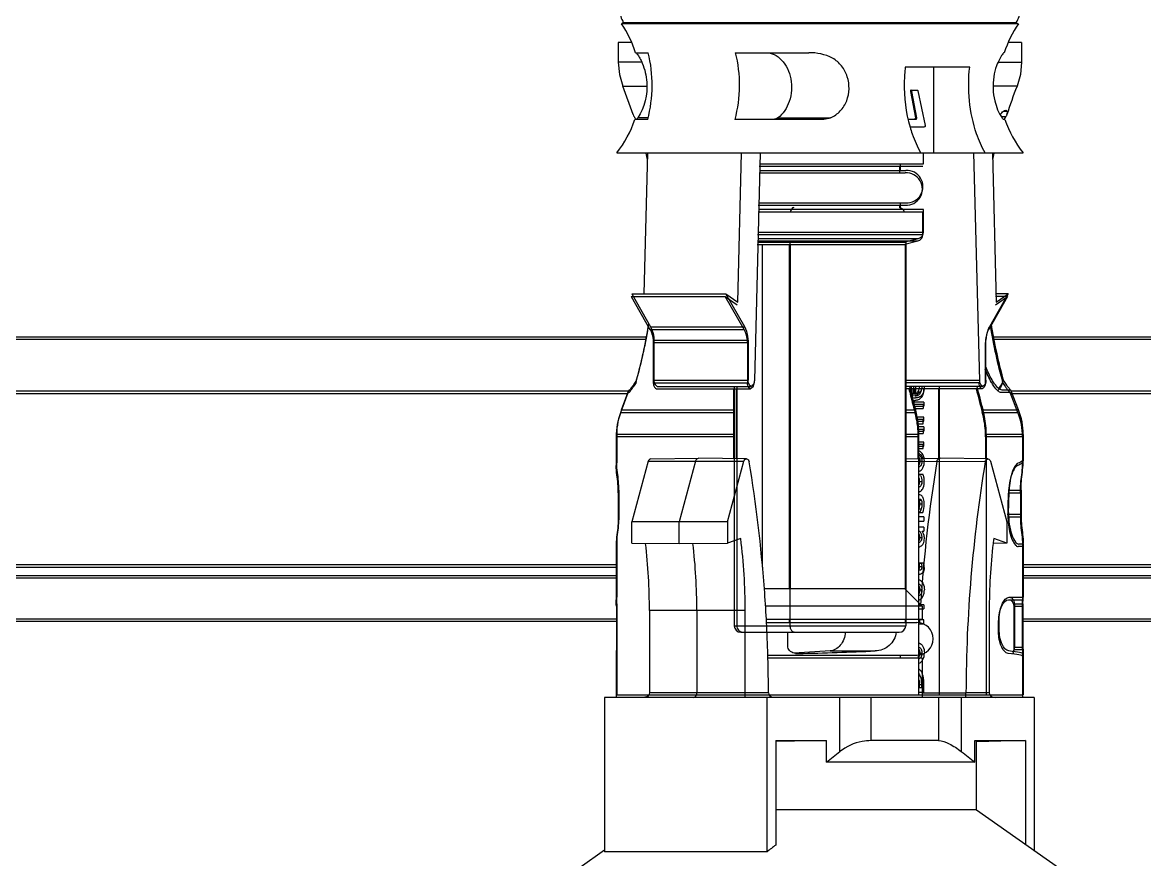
# Model space of a CAD drawing. Header units: millimetres. Extents: x 10297564 to 11610295, y -9287743 to -8409454.
# Drawn here: x 10531577 to 10532615, y -9103235 to -9102460 of the extents above; entities that cross this region are included whole.
import ezdxf

# ---------------------------------------------------------------- set-up
doc = ezdxf.new("R2010")
doc.units = ezdxf.units.MM
doc.header["$LTSCALE"] = 100
doc.layers.add('-0', color=7, linetype='Continuous')

# ---------------------------------------------------------------- blocks, each defined once
blk = doc.blocks.new('인버터 외형도')
at = {"layer": '-0', "linetype": 'Continuous'}
for p, q in [((122244.62, 34298.07), (122243.21, 34297.1)), ((122518.56, 34297.1), (122243.21, 34297.1)), ((122244.62, 34298.07), (122517.15, 34298.07)), ((122517.15, 34298.07), (122518.56, 34297.1)), ((122250.28, 34284.11), (122240.93, 34284.11)), ((122240.93, 34284.11), (122240.93, 34270.43)), ((122520.84, 34284.11), (122511.49, 34284.11)), ((122520.84, 34284.11), (122520.84, 34270.43)), ((122252.94, 34277.06), (122261.71, 34277.06)), ((122322.13, 34277.06), (122373.09, 34277.06)), ((122508.71, 34277.06), (122508.83, 34277.06)), ((122257.28, 34270.43), (122240.93, 34270.43)), ((122240.93, 34270.43), (122241.73, 34261.95)), ((122484.82, 34267.11), (122440.08, 34267.11)), ((122459.64, 34267.11), (122459.64, 34207.48)), ((122504.49, 34270.43), (122520.84, 34270.43)), ((122520.84, 34270.43), (122520.04, 34261.95)), ((122241.73, 34261.95), (122244.12, 34253.77)), ((122520.04, 34261.95), (122517.65, 34253.77)), ((122244.12, 34253.77), (122260.7, 34253.77)), ((122251.18, 34234.02), (122244.12, 34253.77)), ((122444.22, 34251.02), (122448.38, 34251.02)), ((122448.91, 34250.47), (122453.89, 34226.48)), ((122517.65, 34253.77), (122501.07, 34253.77)), ((122444.68, 34250.08), (122443.67, 34250.08)), ((122443.67, 34250.08), (122447.1, 34231.82)), ((122448.1, 34231.82), (122444.68, 34250.08)), ((122508.25, 34236.39), (122510.69, 34236.39)), ((122261.35, 34230.71), (122252.49, 34230.71)), ((122253.07, 34230.85), (122253.16, 34230.72)), ((122261.56, 34231.77), (122254.52, 34231.77)), ((122383.47, 34230.71), (122321.77, 34230.71)), ((122351.58, 34231.77), (122388.23, 34231.77)), ((122446.58, 34230.89), (122442.1, 34230.66)), ((122442.11, 34230.6), (122447.58, 34230.89)), ((122447.58, 34230.89), (122446.58, 34230.89)), ((122448.1, 34231.82), (122447.1, 34231.82)), ((122506.74, 34232.66), (122509.9, 34232.66)), ((122509.28, 34230.71), (122508.28, 34230.71)), ((122508.7, 34230.85), (122508.61, 34230.72)), ((122443.56, 34225.53), (122453.36, 34225.53)), ((122239.8, 34207.48), (122521.97, 34207.48)), ((122261.14, 34207.48), (122258.67, 34109.5)), ((122260.22, 34207.49), (122260.25, 34207.32)), ((122323.88, 34103.7), (122326.5, 34207.48)), ((122339.36, 34207.48), (122335.37, 34049.4)), ((122452.82, 34199.95), (122452.82, 34207.48)), ((122491.75, 34049.4), (122487.76, 34207.48)), ((122500.63, 34207.48), (122503.24, 34103.7)), ((122501.55, 34207.49), (122501.52, 34207.32)), ((122338.73, 34198.23), (122452.38, 34198.23)), ((122339.17, 34199.95), (122452.82, 34199.95)), ((122436.43, 34193.62), (122436.43, 34198.23)), ((122436.87, 34195.34), (122436.87, 34199.95)), ((122338.62, 34193.62), (122440.11, 34193.62)), ((122339.05, 34195.34), (122440.54, 34195.34)), ((122338.53, 34172.77), (122440.54, 34172.77)), ((122436.87, 34168.05), (122436.87, 34172.77)), ((122452.39, 34166.33), (122337.93, 34166.33)), ((122338.09, 34171.05), (122440.11, 34171.05)), ((122452.82, 34168.05), (122338.36, 34168.05)), ((122436.43, 34169.26), (122436.43, 34171.05)), ((122452.38, 34150.74), (122452.38, 34166.33)), ((122452.82, 34152.45), (122452.82, 34168.05)), ((122337.54, 34150.74), (122452.38, 34150.74)), ((122337.97, 34152.45), (122452.82, 34152.45)), ((122337.36, 34143.76), (122439.97, 34143.76)), ((122337.43, 34146.34), (122448.92, 34146.34)), ((122337.8, 34145.47), (122440.4, 34145.47)), ((122337.86, 34148.06), (122449.35, 34148.06)), ((122340.75, 34143.76), (122340.75, 33919.73)), ((122359.85, 33904.61), (122359.85, 34143.76)), ((122360.2, 34143.76), (122360.2, 33904.61)), ((122360.29, 33879.11), (122360.29, 34145.47)), ((122438.52, 34145.47), (122449.35, 34148.06)), ((122439.89, 34144.19), (122448.92, 34146.34)), ((122439.89, 34144.19), (122439.89, 34143.76)), ((122439.97, 34143.76), (122439.97, 33904.61)), ((122440.4, 34145.47), (122440.4, 33879.11)), ((122249.78, 34107.78), (122315.14, 34107.78)), ((122249.78, 34107.78), (122262.89, 34084.92)), ((122250.22, 34109.5), (122315.57, 34109.5)), ((122250.22, 34109.5), (122263.32, 34086.63)), ((122315.14, 34107.78), (122323.45, 34101.98)), ((122328.24, 34084.92), (122315.14, 34107.78)), ((122315.57, 34109.5), (122323.88, 34103.7)), ((122328.68, 34086.63), (122315.57, 34109.5)), ((122511.12, 34107.78), (122498.01, 34084.92)), ((122511.55, 34109.5), (122498.45, 34086.63)), ((122511.12, 34107.78), (122502.66, 34107.78)), ((122502.81, 34101.98), (122511.12, 34107.78)), ((122511.55, 34109.5), (122503.09, 34109.5)), ((122503.24, 34103.7), (122511.55, 34109.5)), ((122260.53, 34079.56), (121737.4, 34079.56)), ((122262.89, 34084.92), (122328.24, 34084.92)), ((122263.32, 34086.63), (122328.68, 34086.63)), ((122712, 34079.56), (122501.24, 34079.56)), ((122260.09, 34077.84), (121736.97, 34077.84)), ((122265.22, 34075.73), (122330.57, 34075.73)), ((122265.22, 34075.73), (122265.22, 34047.84)), ((122265.65, 34077.44), (122331, 34077.44)), ((122265.65, 34077.44), (122265.65, 34049.55)), ((122330.57, 34075.73), (122330.57, 34047.84)), ((122331, 34077.44), (122331, 34049.55)), ((122495.68, 34047.84), (122495.68, 34075.73)), ((122496.12, 34049.55), (122496.12, 34077.44)), ((122711.56, 34077.84), (122500.8, 34077.84)), ((122265.65, 34049.55), (122331, 34049.55)), ((122491.75, 34049.4), (122440.4, 34049.4)), ((122247.61, 34040.22), (121719.43, 34040.22)), ((122248.05, 34041.94), (121719.86, 34041.94)), ((122242.7, 34027.26), (122247.89, 34040.95)), ((122243.14, 34028.98), (122248.32, 34042.66)), ((122248.06, 34040.94), (122247.89, 34040.95)), ((122248.07, 34040.94), (122248.06, 34040.94)), ((122248.49, 34042.65), (122248.32, 34042.66)), ((122248.5, 34042.65), (122248.49, 34042.65)), ((122265.22, 34047.84), (122330.57, 34047.84)), ((122267.4, 34043.61), (122332.76, 34043.61)), ((122267.84, 34045.32), (122333.19, 34045.32)), ((122320.93, 34043.61), (122320.93, 33995.08)), ((122321.37, 34045.32), (122321.37, 33879.11)), ((122322.75, 34043.61), (122322.75, 33995.06)), ((122322.76, 34043.61), (122322.76, 33995.06)), ((122323.2, 34045.32), (122323.2, 33879.11)), ((122491.31, 34047.68), (122439.97, 34047.68)), ((122493.5, 34043.61), (122439.97, 34043.6)), ((122493.93, 34045.32), (122440.4, 34045.32)), ((122443.8, 34043.6), (122443.8, 34038.92)), ((122444.23, 34045.32), (122444.23, 34040.64)), ((122445.31, 34043.6), (122445.31, 34038.43)), ((122445.74, 34045.32), (122445.74, 34040.15)), ((122446.9, 34038.43), (122446.9, 34043.6)), ((122447.34, 34040.15), (122447.34, 34045.32)), ((122463.18, 34043.61), (122463.18, 33995.39)), ((122463.61, 34045.32), (122463.61, 33831.08)), ((122518.2, 34027.26), (122513.01, 34040.95)), ((122699.08, 34040.22), (122513.29, 34040.22)), ((122518.63, 34028.98), (122513.45, 34042.66)), ((122699.52, 34041.94), (122513.72, 34041.94)), ((122452.59, 34032.71), (122445.43, 34032.71)), ((122453.03, 34034.43), (122445.86, 34034.43)), ((122452.59, 34032.71), (122452.59, 34029.85)), ((122453.03, 34034.43), (122453.03, 34031.57)), ((122242.7, 34027.26), (122321.01, 34027.26)), ((122243.14, 34028.98), (122321.37, 34028.98)), ((122439.89, 34027.26), (122446.81, 34027.26)), ((122440.4, 34028.98), (122447.25, 34028.98)), ((122446.15, 34029.85), (122452.59, 34029.85)), ((122446.59, 34031.57), (122453.03, 34031.57)), ((122493.56, 34027.26), (122518.2, 34027.26)), ((122494, 34028.98), (122518.63, 34028.98)), ((122452.59, 34022.26), (122447.96, 34022.26)), ((122448.39, 34019.41), (122452.59, 34019.41)), ((122453.03, 34023.98), (122448.4, 34023.98)), ((122448.83, 34021.13), (122453.03, 34021.13)), ((122453.03, 34017.12), (122449.31, 34017.12)), ((122452.59, 34019.41), (122452.59, 34022.26)), ((122453.03, 34021.13), (122453.03, 34023.98)), ((122453.03, 34017.12), (122453.03, 34014.27)), ((122321.01, 34010.23), (122239.37, 34010.23)), ((122239.37, 34010.23), (122239.37, 33990.42)), ((122321.37, 34011.95), (122239.8, 34011.95)), ((122239.8, 34011.95), (122239.8, 33992.14)), ((122449.1, 34010.23), (122439.89, 34010.23)), ((122449.54, 34011.95), (122440.4, 34011.95)), ((122452.59, 34015.4), (122448.88, 34015.4)), ((122449, 34012.55), (122452.59, 34012.55)), ((122449.1, 33995.2), (122449.1, 34010.23)), ((122449.44, 34014.27), (122453.03, 34014.27)), ((122449.54, 33831.08), (122449.54, 34011.95)), ((122452.59, 34015.4), (122452.59, 34012.55)), ((122521.53, 34010.23), (122495.85, 34010.23)), ((122495.85, 34010.23), (122495.85, 33994.99)), ((122521.97, 34011.95), (122496.29, 34011.95)), ((122496.29, 34011.95), (122496.29, 33831.08)), ((122521.53, 34010.23), (122521.53, 33991.92)), ((122521.97, 34011.95), (122521.97, 33993.64)), ((122452.59, 34004.96), (122449.1, 34004.96)), ((122449.1, 34002.1), (122452.59, 34002.1)), ((122453.03, 34006.68), (122449.54, 34006.68)), ((122449.54, 34003.82), (122453.03, 34003.82)), ((122452.59, 34002.1), (122452.59, 34004.96)), ((122453.03, 34003.82), (122453.03, 34006.68)), ((122261.63, 33993.27), (122294.56, 33993.42)), ((122263.41, 33994.97), (122296.64, 33995.4)), ((122294.56, 33993.42), (122283.15, 33951.26)), ((122294.56, 33993.42), (122328.09, 33993.27)), ((122296.64, 33995.4), (122296.68, 33995.4)), ((122329.91, 33994.97), (122296.68, 33995.4)), ((122439.89, 33995.08), (122464.22, 33995.4)), ((122450.18, 33993.34), (122451.7, 33993.34)), ((122464.22, 33995.4), (122464.26, 33995.4)), ((122497.49, 33994.97), (122464.26, 33995.4)), ((122521.5, 33993.73), (122521.21, 33993.64)), ((122261.63, 33993.27), (122250.24, 33951.18)), ((122316.7, 33951.18), (122328.09, 33993.27)), ((122462.06, 33993.05), (122439.89, 33992.98)), ((122495.6, 33992.95), (122462.06, 33993.05)), ((122499.27, 33993.27), (122510.66, 33951.18)), ((122521.07, 33992.01), (122520.78, 33991.92)), ((122449.54, 33984.38), (122452.39, 33984.38)), ((122449.54, 33984.21), (122450.2, 33984.21)), ((122450.09, 33979.33), (122451.61, 33979.33)), ((122450.2, 33984.38), (122450.2, 33984.21)), ((122240.86, 33971.43), (122240.86, 33954.74)), ((122241.29, 33973.15), (122241.29, 33956.46)), ((122449.54, 33970), (122449.69, 33970)), ((122511.77, 33971.43), (122520.04, 33971.43)), ((122512.2, 33973.15), (122520.48, 33973.15)), ((122520.04, 33971.43), (122520.04, 33954.74)), ((122520.48, 33973.15), (122520.48, 33956.46)), ((122451.3, 33966.08), (122449.78, 33966.08)), ((122451.68, 33963.49), (122450.17, 33963.49)), ((122450.15, 33957.91), (122449.54, 33957.91)), ((122449.54, 33957.76), (122452.34, 33957.76)), ((122453.03, 33954.61), (122449.54, 33954.61)), ((122451.1, 33960.08), (122449.58, 33960.08)), ((122450.15, 33957.91), (122450.15, 33957.76)), ((122453.03, 33954.61), (122453.03, 33951.76)), ((122511.41, 33954.74), (122520.04, 33954.74)), ((122511.84, 33956.46), (122520.48, 33956.46)), ((122283.15, 33951.26), (122250.24, 33951.18)), ((122250.24, 33936.33), (122250.24, 33951.18)), ((122316.7, 33951.18), (122283.15, 33951.26)), ((122283.15, 33936.21), (122283.15, 33951.26)), ((122316.7, 33951.18), (122316.7, 33936.33)), ((122449.54, 33951.76), (122453.03, 33951.76)), ((122453.03, 33947.57), (122449.54, 33947.57)), ((122453.03, 33947.57), (122453.03, 33944.72)), ((122510.66, 33951.18), (122510.66, 33936.33)), ((122325.89, 33939.64), (122316.7, 33936.33)), ((122449.54, 33944.72), (122450.22, 33944.72)), ((122450.01, 33940.33), (122451.52, 33940.33)), ((122451.87, 33944.72), (122453.03, 33944.72)), ((122452.15, 33944.23), (122451.87, 33944.72)), ((122510.66, 33936.33), (122501.47, 33939.64)), ((122239.37, 33935.75), (122239.37, 33897.1)), ((122239.8, 33937.47), (122239.8, 33898.82)), ((122250.24, 33936.33), (122283.15, 33936.21)), ((122283.15, 33936.21), (122316.7, 33936.33)), ((122510.66, 33936.33), (122501.12, 33936.29)), ((122521.07, 33934.12), (122518.39, 33934.12)), ((122521.5, 33935.84), (122518.82, 33935.84)), ((122521.53, 33934.12), (122521.53, 33897.1)), ((122521.97, 33935.84), (122521.97, 33898.82)), ((121663.29, 33919.83), (122239.37, 33919.83)), ((121663.72, 33921.54), (122239.8, 33921.54)), ((122449.54, 33917.9), (122450.84, 33917.9)), ((122449.68, 33922.75), (122452.93, 33922.75)), ((122449.68, 33922.58), (122449.68, 33922.75)), ((122449.68, 33922.58), (122451.2, 33922.58)), ((122450.06, 33920.3), (122451.57, 33920.3)), ((122451.2, 33922.75), (122451.2, 33922.58)), ((122521.53, 33919.83), (122690.84, 33919.83)), ((122521.97, 33921.54), (122691.27, 33921.54)), ((121659.78, 33912.3), (122239.37, 33912.3)), ((121660.21, 33914.02), (122239.8, 33914.02)), ((122521.53, 33912.3), (122690.84, 33912.3)), ((122521.97, 33914.02), (122691.27, 33914.02)), ((122439.89, 33904.61), (122342.01, 33904.61)), ((122439.89, 33904.61), (122451.93, 33892.57)), ((122450.18, 33903.98), (122451.7, 33903.98)), ((122239.57, 33892.59), (122239.57, 33862.53)), ((122240, 33894.31), (122240, 33864.24)), ((122451.93, 33892.57), (122343.01, 33892.57)), ((122453.03, 33893.61), (122449.54, 33893.61)), ((122451.93, 33892.57), (122451.93, 33883.54)), ((122453.03, 33893.61), (122453.03, 33890.75)), ((122511.75, 33897.1), (122521.53, 33897.1)), ((122512.19, 33898.82), (122521.97, 33898.82)), ((122515.37, 33892.59), (122521.33, 33892.59)), ((122515.37, 33892.59), (122515.37, 33862.53)), ((122515.81, 33894.31), (122521.77, 33894.31)), ((122515.81, 33894.31), (122515.81, 33864.24)), ((122521.33, 33892.59), (122521.33, 33862.53)), ((122521.77, 33894.31), (122521.77, 33864.24)), ((122329.01, 33889.56), (122262.55, 33889.56)), ((122262.55, 33889.56), (122262.55, 33832.37)), ((122295.45, 33889.56), (122295.45, 33832.37)), ((122329.01, 33832.37), (122329.01, 33889.56)), ((122449.54, 33890.75), (122453.03, 33890.75)), ((122498.35, 33889.56), (122498.35, 33832.37)), ((121645.74, 33882.2), (122239.57, 33882.2)), ((121646.18, 33883.92), (122240, 33883.92)), ((122321.37, 33879.11), (122440.4, 33879.11)), ((122343.62, 33883.54), (122451.93, 33883.54)), ((122343.68, 33881.28), (122448.05, 33881.28)), ((122359.85, 33881.28), (122359.85, 33883.54)), ((122439.97, 33883.54), (122439.97, 33881.28)), ((122453.03, 33883.16), (122449.54, 33883.16)), ((122449.54, 33880.31), (122453.03, 33880.31)), ((122453.03, 33880.31), (122453.03, 33883.16)), ((122504.89, 33874.88), (122504.89, 33882.05)), ((122505.32, 33876.59), (122505.32, 33883.77)), ((122521.33, 33882.2), (122691.04, 33882.2)), ((122521.77, 33883.92), (122691.47, 33883.92)), ((122325.88, 33874.59), (122435.89, 33874.59)), ((122358.66, 33864.24), (122358.66, 33874.59)), ((122387.89, 33861.56), (122362.95, 33860.12)), ((122387.89, 33861.56), (122419.19, 33861.56)), ((122515.37, 33862.53), (122521.33, 33862.53)), ((122515.81, 33864.24), (122521.77, 33864.24)), ((122239.37, 33858.03), (122239.37, 33858.01)), ((122239.37, 33858.02), (122239.37, 33829.36)), ((122239.8, 33859.74), (122239.8, 33831.08)), ((122239.81, 33859.74), (122239.8, 33859.73)), ((122344.35, 33858.71), (122448.05, 33858.71)), ((122451.93, 33856.45), (122344.42, 33856.45)), ((122365.86, 33859.73), (122365.57, 33859.73)), ((122365.57, 33859.73), (122365.86, 33859.73)), ((122436.88, 33856.45), (122436.88, 33858.71)), ((122450.18, 33860.13), (122451.7, 33860.13)), ((122451.93, 33856.45), (122451.93, 33829.36)), ((122521.53, 33858.03), (122521.53, 33858.01)), ((122521.53, 33858.02), (122521.53, 33829.36)), ((122521.96, 33859.74), (122521.97, 33859.73)), ((122521.97, 33859.74), (122521.97, 33831.08)), ((122449.54, 33844.45), (122450.24, 33844.45)), ((122449.76, 33838.22), (122451.27, 33838.22)), ((122449.76, 33838.22), (122449.76, 33835.93)), ((122451.27, 33838.22), (122451.27, 33835.93)), ((122453.03, 33832.93), (122453.03, 33838.12)), ((122239.8, 33831.08), (122521.97, 33831.08)), ((122295.45, 33832.37), (122262.55, 33832.37)), ((122329.01, 33832.37), (122295.45, 33832.37)), ((122345.13, 33832.37), (122329.01, 33832.37)), ((122451.27, 33835.93), (122449.54, 33835.93)), ((122449.54, 33832.93), (122453.03, 33832.93)), ((122482.23, 33832.36), (122451.93, 33832.36)), ((122498.35, 33832.37), (122482.23, 33832.37)), ((122529.5, 33829.36), (122231.4, 33829.36)), ((122231.4, 33829.36), (122231.4, 33722.14)), ((122344.19, 33722.14), (122344.19, 33829.36)), ((122394.69, 33791.74), (122394.69, 33829.36)), ((122416.33, 33799.27), (122416.33, 33829.36)), ((122463.16, 33829.36), (122463.16, 33799.27)), ((122478.99, 33829.36), (122478.99, 33791.74)), ((122529.5, 33829.36), (122529.5, 33723.15)), ((122350.17, 33799.27), (122385.34, 33799.27)), ((122350.17, 33799.27), (122350.17, 33726.76)), ((122385.34, 33784.22), (122385.34, 33799.27)), ((122463.16, 33799.27), (122416.33, 33799.27)), ((122488.34, 33799.27), (122523.51, 33799.27)), ((122488.34, 33784.22), (122488.34, 33799.27)), ((122489.56, 33751.12), (122489.56, 33799.07)), ((122523.51, 33799.27), (122489.57, 33798.4)), ((122523.51, 33799.27), (122523.51, 33727.34)), ((122488.34, 33784.22), (122385.34, 33784.22)), ((122489.56, 33751.12), (122350.17, 33751.12)), ((122489.56, 33751.12), (122546.54, 33711.22)), ((122231.4, 33723.15), (122214.36, 33711.22)), ((122344.19, 33722.14), (122231.4, 33722.14))]:
    blk.add_line(p, q, dxfattribs=at)
for centre, radius, start, end in [((122257.03, 34306.58), 15.05, 180, 214.43195), ((122504.74, 34306.58), 15.05, 325.56805, 0), ((122181.18, 34254.58), 75.2, 17.39487, 34.43195), ((122580.59, 34254.58), 75.2, 145.56805, 162.60513), ((122797.6, 34142.6), 301.21, 158.3408, 162.33186), ((122506.42, 34235.34), 4.38, 342.3369, 356.39729), ((122181.18, 34254.58), 75.2, 321.21514, 341.49158), ((122197.9, 34195.71), 65.42, 32.49335, 33.62815), ((122563.87, 34195.71), 65.42, 146.37185, 147.50665), ((122580.59, 34254.58), 75.2, 198.50842, 218.78486), ((121912.81, 34140.4), 353.83, 10.15237, 10.90194), ((122848.96, 34140.4), 353.83, 169.09806, 169.84763), ((122440.65, 34182.34), 11.29, 267.25402, 92.74598), ((122441.08, 34184.06), 11.29, 267.25402, 92.74598), ((122435.38, 34164.96), 4.51, 17.87844, 76.28121), ((122447.87, 34150.74), 4.51, 283.44301, 0), ((122448.3, 34152.45), 4.51, 283.44301, 0), ((121909.23, 34143.63), 357.02, 344.47703, 350.86929), ((121909.67, 34145.34), 357.02, 344.47703, 350.86929), ((122851.67, 34143.63), 357.02, 189.13071, 195.52297), ((122852.1, 34145.34), 357.02, 189.13071, 195.52297), ((122837.67, 34136.49), 405.83, 193.23406, 193.9247), ((122838.1, 34138.21), 405.83, 193.23406, 193.9247), ((122834.67, 34137.36), 402.3, 193.92431, 194.83175), ((122880.62, 34135.56), 401.93, 193.22874, 195.63172), ((122881.06, 34137.28), 401.93, 193.22874, 195.63172), ((122499.19, 34048.75), 8.09, 308.18331, 313.75412), ((122499.62, 34050.47), 8.09, 308.18331, 313.75412), ((122834.24, 34135.64), 402.3, 193.92431, 194.83175), ((122445.24, 34043.71), 8.16, 266.16362, 270.03923), ((122445.68, 34045.42), 8.16, 266.16362, 270.03923), ((122831.1, 34134.81), 399.05, 194.83237, 195.25373), ((122831.54, 34136.53), 399.05, 194.83237, 195.25373), ((122284.51, 34010.23), 45.15, 157.84043, 180), ((122284.95, 34011.95), 45.15, 157.84043, 180), ((122829.06, 34134.26), 396.94, 195.25376, 195.63733), ((122829.5, 34135.98), 396.94, 195.25376, 195.63733), ((122388.77, 34011.05), 60.27, 10.73423, 15.61023), ((122389.2, 34012.76), 60.27, 10.73423, 15.61023), ((122476.39, 34010.23), 45.15, 0, 22.15957), ((122476.82, 34011.95), 45.15, 0, 22.15957), ((122386.32, 34010.56), 62.77, 8.12246, 10.75337), ((122386.75, 34012.28), 62.77, 8.12246, 10.75337), ((122384.74, 34010.34), 64.36, 4.51834, 8.12096), ((122385.18, 34012.05), 64.36, 4.51834, 8.12096), ((122384.07, 34011.96), 65.47, 2.02114, 4.52227), ((122383.63, 34010.24), 65.47, 2.02114, 4.52227), ((122383.41, 34010.23), 65.69, 0.00049, 2.02344), ((122383.84, 34011.95), 65.69, 0.00049, 2.02344), ((121350.59, 33830.66), 994.49, 4.26683, 9.39206), ((123445.21, 33830.47), 996.5, 170.61064, 176.36571), ((123486.85, 33829.52), 1004.63, 170.63763, 179.83751), ((122443.25, 33979.75), 8.26, 26.96942, 32.73077), ((122449.69, 33966.47), 3.53, 89.98578, 92.36418), ((122560.86, 33954.74), 49.51, 178.50677, 184.10684), ((122559.22, 33954.63), 47.86, 184.10926, 184.56224), ((121925.54, 33889.61), 403.46, 359.99235, 7.12269), ((122896.84, 33890.13), 398.46, 172.86286, 173.3459), ((121858.8, 33889.6), 403.75, 359.99386, 6.64247), ((121892.29, 33889.6), 403.16, 359.99386, 6.64501), ((122902.1, 33889.6), 403.75, 173.35753, 180.00614), ((121338.4, 33829.59), 1006.74, 3.07241, 4.27606), ((122325.88, 33879.11), 4.51, 180, 270), ((121336.66, 33829.49), 1008.47, 2.94451, 3.07268), ((121334.92, 33829.41), 1010.22, 1.66331, 2.94423), ((122435.89, 33879.11), 4.51, 270, 0), ((122448.17, 33870), 11.29, 270, 90), ((123457.66, 33829.5), 1008.98, 176.92628, 177.0606), ((122327.32, 33878.41), 3.82, 253.86245, 269.93315), ((121333.87, 33829.37), 1011.27, 1.53552, 1.66356), ((121333.89, 33829.37), 1011.25, 0.17001, 1.53558), ((122365.57, 33869.81), 10.08, 260.48105, 270.0038), ((123460.69, 33829.37), 1012.02, 178.34025, 178.46114), ((122783.23, 33159.88), 713.37, 127.37738, 127.9845)]:
    blk.add_arc(centre, radius, start, end, dxfattribs=at)
for centre, major_axis, ratio, start_param, end_param in [((122380.88, 33983.04), (141.08, 11.82), 0.074469, -0.229432, -0.109815), ((122380.45, 33981.33), (141.08, 11.82), 0.074469, -0.229432, -0.109815), ((122380.45, 32967.36), (105.03, 2245.68), 0.041946, -1.112951, -1.105392), ((122380.88, 32969.07), (105.03, 2245.68), 0.041946, -1.112951, -1.105392), ((122380.88, 33864.23), (141.08, 4.49), 0.028613, -1.678421, -1.296739), ((122380.88, 33864.23), (141.08, -4.49), 0.028613, 0.000911, 0.380599), ((122380.45, 33862.51), (141.08, -4.49), 0.028613, 0.000911, 0.380599), ((122380.45, 33797.79), (109.11, 1.27), 0.01297, 1.52577, 1.852745)]:
    blk.add_ellipse(centre, major_axis=major_axis, ratio=ratio, start_param=start_param, end_param=end_param, dxfattribs=at)
for points, knots in [([(122253.06, 34277.06), (122253.1, 34277.06), (122253.44, 34276.89), (122253.65, 34276.6), (122253.86, 34276.36)], [0, 0, 0, 0, 0.112433, 1, 1, 1, 1]), ([(122253.86, 34276.36), (122255.48, 34274.43), (122258.72, 34268.04), (122262.39, 34252.83), (122259.25, 34238.87), (122254.52, 34231.77)], [0, 0, 0, 0, 0.16177, 0.451835, 1, 1, 1, 1]), ([(122343.29, 34277.06), (122345.28, 34277.06), (122349.45, 34276.08), (122354.73, 34272.04), (122358.68, 34266.05), (122361.71, 34256.28), (122361.02, 34243.43), (122355.37, 34234.45), (122351.58, 34231.77)], [0, 0, 0, 0, 0.10526, 0.21859, 0.343601, 0.478661, 0.754461, 1, 1, 1, 1]), ([(122388.23, 34231.77), (122390.75, 34232.93), (122395.44, 34236.19), (122399.94, 34243.5), (122401.52, 34251.96), (122400.36, 34260.5), (122396.37, 34268.16), (122387.56, 34275.55), (122378.72, 34277.06), (122373.09, 34277.06)], [0, 0, 0, 0, 0.123594, 0.24703, 0.373031, 0.499833, 0.624763, 0.748896, 1, 1, 1, 1]), ([(122508.71, 34277.06), (122508.58, 34277.06), (122508.24, 34276.72), (122507.66, 34276.09), (122506.79, 34274.85), (122505.16, 34272.16), (122503.03, 34267.34), (122500.51, 34257.49), (122501.06, 34244.71), (122504.87, 34235.34), (122507.25, 34231.77)], [0, 0, 0, 0, 0.007882, 0.026283, 0.056767, 0.100145, 0.223474, 0.382882, 0.731976, 1, 1, 1, 1]), ([(122440.08, 34267.11), (122439.67, 34263.59), (122438.74, 34249.63), (122440.5, 34235.47), (122443.41, 34225.43)], [0, 0, 0, 0, 0.25269, 1, 1, 1, 1]), ([(122495.48, 34207.48), (122493.15, 34211.71), (122484.99, 34230.44), (122483.02, 34251.67), (122484.82, 34267.11)], [0, 0, 0, 0, 0.237243, 1, 1, 1, 1]), ([(122444.22, 34251.02), (122444.06, 34251.02), (122443.68, 34250.88), (122443.7, 34250.44), (122443.81, 34250.32)], [0, 0, 0, 0, 0.495934, 1, 1, 1, 1]), ([(122444.68, 34250.08), (122444.64, 34250.28), (122444.64, 34250.55), (122444.84, 34250.94), (122445.03, 34250.84), (122445.08, 34250.78)], [0, 0, 0, 0, 0.570403, 0.776467, 1, 1, 1, 1]), ([(122448.38, 34251.02), (122448.49, 34251.02), (122448.76, 34250.98), (122448.81, 34250.67), (122448.77, 34250.54)], [0, 0, 0, 0, 0.462251, 1, 1, 1, 1]), ([(122505.97, 34234.02), (122506.67, 34234.9), (122507.77, 34236.13), (122509.3, 34237.18), (122509.88, 34237.18)], [0, 0, 0, 0, 0.661638, 1, 1, 1, 1]), ([(122253.49, 34230.71), (122253.56, 34230.74), (122253.98, 34231.01), (122254.28, 34231.42), (122254.52, 34231.77)], [0, 0, 0, 0, 0.153665, 1, 1, 1, 1]), ([(122447.1, 34231.82), (122447.13, 34231.62), (122447.14, 34231.36), (122446.95, 34230.97), (122446.76, 34231.07), (122446.7, 34231.13)], [0, 0, 0, 0, 0.56989, 0.777708, 1, 1, 1, 1]), ([(122447.58, 34230.89), (122447.74, 34230.89), (122448.1, 34231.04), (122448.08, 34231.47), (122447.97, 34231.59)], [0, 0, 0, 0, 0.495235, 1, 1, 1, 1]), ([(122508.28, 34230.71), (122508.21, 34230.74), (122507.79, 34231.01), (122507.49, 34231.42), (122507.25, 34231.77)], [0, 0, 0, 0, 0.153665, 1, 1, 1, 1]), ([(122443.41, 34225.43), (122443.87, 34223.82), (122445.83, 34217.66), (122448.43, 34211.68), (122450.75, 34207.48)], [0, 0, 0, 0, 0.257542, 1, 1, 1, 1]), ([(122453.89, 34226.48), (122453.94, 34226.28), (122453.94, 34226.01), (122453.74, 34225.6), (122453.55, 34225.71), (122453.5, 34225.77)], [0, 0, 0, 0, 0.570797, 0.77705, 1, 1, 1, 1]), ([(122362.7, 34169.47), (122362.44, 34169.47), (122361.06, 34169.02), (122360.52, 34167.44), (122360.32, 34166.35)], [0, 0, 0, 0, 0.19242, 1, 1, 1, 1]), ([(122262.89, 34084.92), (122263.27, 34084.25), (122264.65, 34081.38), (122265.22, 34078.14), (122265.22, 34075.73)], [0, 0, 0, 0, 0.240977, 1, 1, 1, 1]), ([(122263.32, 34086.63), (122263.7, 34085.97), (122265.08, 34083.09), (122265.65, 34079.86), (122265.65, 34077.44)], [0, 0, 0, 0, 0.240977, 1, 1, 1, 1]), ([(122330.57, 34075.73), (122330.57, 34076.55), (122330.38, 34079.72), (122329.41, 34082.87), (122328.24, 34084.92)], [0, 0, 0, 0, 0.258385, 1, 1, 1, 1]), ([(122331, 34077.44), (122331, 34078.27), (122330.81, 34081.44), (122329.85, 34084.59), (122328.68, 34086.63)], [0, 0, 0, 0, 0.258385, 1, 1, 1, 1]), ([(122498.01, 34084.92), (122497.63, 34084.25), (122496.25, 34081.38), (122495.68, 34078.14), (122495.68, 34075.73)], [0, 0, 0, 0, 0.240977, 1, 1, 1, 1]), ([(122498.45, 34086.63), (122498.06, 34085.97), (122496.69, 34083.09), (122496.12, 34079.86), (122496.12, 34077.44)], [0, 0, 0, 0, 0.240977, 1, 1, 1, 1]), ([(122501.54, 34045.48), (122500.97, 34046.33), (122498.64, 34050.08), (122496.78, 34054.11), (122495.63, 34057.28)], [0, 0, 0, 0, 0.233923, 1, 1, 1, 1]), ([(122501.98, 34047.19), (122501.41, 34048.05), (122499.08, 34051.8), (122497.22, 34055.83), (122496.06, 34059)], [0, 0, 0, 0, 0.233923, 1, 1, 1, 1]), ([(122253.23, 34048.08), (122252.64, 34047.07), (122251.53, 34045.35), (122250.01, 34043.1), (122248.88, 34041.86), (122248.34, 34040.98), (122248.07, 34040.94)], [0, 0, 0, 0, 0.397888, 0.698366, 0.904767, 1, 1, 1, 1]), ([(122253.66, 34049.8), (122253.07, 34048.78), (122251.96, 34047.07), (122250.44, 34044.81), (122249.31, 34043.58), (122248.78, 34042.69), (122248.5, 34042.65)], [0, 0, 0, 0, 0.397888, 0.698366, 0.904767, 1, 1, 1, 1]), ([(122265.65, 34049.55), (122265.65, 34049.1), (122265.82, 34047.49), (122266.79, 34045.85), (122267.84, 34045.32)], [0, 0, 0, 0, 0.278211, 1, 1, 1, 1]), ([(122333.19, 34045.32), (122332.86, 34045.49), (122331.54, 34046.5), (122331, 34048.29), (122331, 34049.55)], [0, 0, 0, 0, 0.225879, 1, 1, 1, 1]), ([(122335.37, 34049.4), (122335.36, 34048.96), (122335.17, 34047.41), (122334.21, 34045.83), (122333.19, 34045.32)], [0, 0, 0, 0, 0.277927, 1, 1, 1, 1]), ([(122493.93, 34045.32), (122493.61, 34045.48), (122492.33, 34046.47), (122491.78, 34048.17), (122491.75, 34049.4)], [0, 0, 0, 0, 0.226072, 1, 1, 1, 1]), ([(122496.12, 34049.55), (122496.12, 34049.1), (122495.95, 34047.49), (122494.98, 34045.85), (122493.93, 34045.32)], [0, 0, 0, 0, 0.278211, 1, 1, 1, 1]), ([(122507.67, 34048.08), (122507.54, 34047.57), (122506.93, 34045.68), (122505.84, 34043.91), (122504.78, 34042.9)], [0, 0, 0, 0, 0.264821, 1, 1, 1, 1]), ([(122508.1, 34049.8), (122507.97, 34049.29), (122507.36, 34047.39), (122506.27, 34045.63), (122505.22, 34044.62)], [0, 0, 0, 0, 0.264821, 1, 1, 1, 1]), ([(122507.67, 34048.08), (122508.26, 34047.07), (122509.37, 34045.35), (122510.89, 34043.1), (122512.02, 34041.86), (122512.56, 34040.98), (122512.83, 34040.94)], [0, 0, 0, 0, 0.397888, 0.698366, 0.904767, 1, 1, 1, 1]), ([(122508.1, 34049.8), (122508.7, 34048.78), (122509.81, 34047.07), (122511.33, 34044.81), (122512.46, 34043.58), (122512.99, 34042.69), (122513.27, 34042.65)], [0, 0, 0, 0, 0.397888, 0.698366, 0.904767, 1, 1, 1, 1]), ([(122247.89, 34040.95), (122247.89, 34040.96), (122247.95, 34040.94), (122247.98, 34040.96), (122248, 34040.96)], [0, 0, 0, 0, 0.259295, 1, 1, 1, 1]), ([(122248.32, 34042.66), (122248.33, 34042.67), (122248.38, 34042.66), (122248.41, 34042.67), (122248.44, 34042.67)], [0, 0, 0, 0, 0.259295, 1, 1, 1, 1]), ([(122265.22, 34047.84), (122265.22, 34047.38), (122265.38, 34045.77), (122266.35, 34044.13), (122267.4, 34043.6)], [0, 0, 0, 0, 0.278211, 1, 1, 1, 1]), ([(122332.76, 34043.61), (122332.43, 34043.77), (122331.1, 34044.79), (122330.57, 34046.57), (122330.57, 34047.84)], [0, 0, 0, 0, 0.225879, 1, 1, 1, 1]), ([(122334.94, 34047.68), (122334.93, 34047.24), (122334.73, 34045.69), (122333.78, 34044.12), (122332.76, 34043.61)], [0, 0, 0, 0, 0.277927, 1, 1, 1, 1]), ([(122452.84, 34043.6), (122452.8, 34041.51), (122452.34, 34038.26), (122449.27, 34035.79), (122447.56, 34035.54), (122446.76, 34035.54)], [0, 0, 0, 0, 0.557075, 0.785654, 1, 1, 1, 1]), ([(122451.17, 34043.6), (122451.12, 34042.23), (122450.64, 34039.45), (122447.98, 34038.43), (122446.9, 34038.43)], [0, 0, 0, 0, 0.560612, 1, 1, 1, 1]), ([(122453.28, 34045.32), (122453.23, 34043.23), (122452.77, 34039.98), (122449.7, 34037.51), (122448, 34037.26), (122447.19, 34037.26)], [0, 0, 0, 0, 0.557075, 0.785654, 1, 1, 1, 1]), ([(122451.6, 34045.32), (122451.55, 34043.94), (122451.08, 34041.17), (122448.42, 34040.15), (122447.34, 34040.15)], [0, 0, 0, 0, 0.560612, 1, 1, 1, 1]), ([(122447.82, 34039.15), (122448.12, 34039.37), (122449.28, 34040.57), (122449.61, 34042.33), (122449.65, 34043.6)], [0, 0, 0, 0, 0.222895, 1, 1, 1, 1]), ([(122448.26, 34040.87), (122448.55, 34041.09), (122449.72, 34042.28), (122450.04, 34044.05), (122450.09, 34045.32)], [0, 0, 0, 0, 0.222895, 1, 1, 1, 1]), ([(122493.5, 34043.6), (122493.17, 34043.76), (122491.89, 34044.75), (122491.34, 34046.46), (122491.31, 34047.68)], [0, 0, 0, 0, 0.226072, 1, 1, 1, 1]), ([(122495.68, 34047.84), (122495.68, 34047.38), (122495.52, 34045.77), (122494.55, 34044.13), (122493.5, 34043.6)], [0, 0, 0, 0, 0.278211, 1, 1, 1, 1]), ([(122506.82, 34041.03), (122505.96, 34041.03), (122503.8, 34042.41), (122502.37, 34044.24), (122501.54, 34045.48)], [0, 0, 0, 0, 0.366178, 1, 1, 1, 1]), ([(122507.26, 34042.74), (122506.39, 34042.75), (122504.23, 34044.13), (122502.8, 34045.96), (122501.98, 34047.19)], [0, 0, 0, 0, 0.366178, 1, 1, 1, 1]), ([(122512.9, 34040.96), (122512.68, 34040.97), (122510.65, 34041), (122508.63, 34041.01), (122506.82, 34041.03)], [0, 0, 0, 0, 0.107927, 1, 1, 1, 1]), ([(122513.33, 34042.67), (122513.11, 34042.68), (122511.09, 34042.72), (122509.06, 34042.73), (122507.26, 34042.74)], [0, 0, 0, 0, 0.107927, 1, 1, 1, 1]), ([(122513.01, 34040.95), (122513.01, 34040.96), (122512.95, 34040.94), (122512.92, 34040.96), (122512.9, 34040.96)], [0, 0, 0, 0, 0.259295, 1, 1, 1, 1]), ([(122513.45, 34042.66), (122513.44, 34042.67), (122513.39, 34042.66), (122513.36, 34042.67), (122513.33, 34042.67)], [0, 0, 0, 0, 0.259295, 1, 1, 1, 1]), ([(122495.85, 34010.23), (122495.85, 34011.69), (122495.66, 34017.42), (122494.72, 34023.14), (122493.56, 34027.26)], [0, 0, 0, 0, 0.253654, 1, 1, 1, 1]), ([(122496.29, 34011.95), (122496.29, 34013.41), (122496.1, 34019.14), (122495.15, 34024.86), (122494, 34028.98)], [0, 0, 0, 0, 0.253654, 1, 1, 1, 1]), ([(122452.35, 33995.24), (122452.2, 33995.68), (122451.54, 33997.17), (122450.2, 33998.35), (122449.1, 33998.77)], [0, 0, 0, 0, 0.28173, 1, 1, 1, 1]), ([(122453.35, 33993.34), (122453.35, 33994.91), (122452.98, 33997.87), (122450.72, 34000.03), (122449.54, 34000.48)], [0, 0, 0, 0, 0.55283, 1, 1, 1, 1]), ([(122449.54, 33997.49), (122450.21, 33997.17), (122451.48, 33995.94), (122451.7, 33994.23), (122451.7, 33993.34)], [0, 0, 0, 0, 0.450968, 1, 1, 1, 1]), ([(122449.54, 33986.19), (122450.72, 33986.65), (122452.97, 33988.81), (122453.35, 33991.77), (122453.35, 33993.34)], [0, 0, 0, 0, 0.447583, 1, 1, 1, 1]), ([(122451.7, 33993.34), (122451.7, 33992.45), (122451.47, 33990.74), (122450.21, 33989.5), (122449.54, 33989.19)], [0, 0, 0, 0, 0.548555, 1, 1, 1, 1]), ([(122462.06, 33993.05), (122462.11, 33993.36), (122462.4, 33994.42), (122463.44, 33995.39), (122464.22, 33995.4)], [0, 0, 0, 0, 0.291438, 1, 1, 1, 1]), ([(122521.97, 33992.14), (122521.97, 33992.37), (122521.95, 33992.86), (122521.84, 33993.77), (122521.5, 33993.77)], [0, 0, 0, 0, 0.405084, 1, 1, 1, 1]), ([(122240.86, 33971.43), (122240.86, 33975.59), (122240.35, 33981.93), (122239.37, 33988.23), (122239.37, 33990.42)], [0, 0, 0, 0, 0.655031, 1, 1, 1, 1]), ([(122241.29, 33973.15), (122241.29, 33977.31), (122240.79, 33983.65), (122239.8, 33989.95), (122239.8, 33992.14)], [0, 0, 0, 0, 0.655031, 1, 1, 1, 1]), ([(122518.03, 33990.44), (122517.24, 33990.12), (122515.65, 33988.21), (122512.8, 33982), (122511.88, 33975.82), (122511.77, 33971.25)], [0, 0, 0, 0, 0.124184, 0.337641, 1, 1, 1, 1]), ([(122518.47, 33992.16), (122517.68, 33991.83), (122516.09, 33989.93), (122513.23, 33983.71), (122512.32, 33977.53), (122512.2, 33972.97)], [0, 0, 0, 0, 0.124184, 0.337641, 1, 1, 1, 1]), ([(122520.04, 33971.43), (122520.04, 33975.59), (122520.55, 33981.93), (122521.53, 33988.23), (122521.53, 33990.42)], [0, 0, 0, 0, 0.655031, 1, 1, 1, 1]), ([(122520.48, 33973.15), (122520.48, 33977.31), (122520.98, 33983.65), (122521.97, 33989.95), (122521.97, 33992.14)], [0, 0, 0, 0, 0.655031, 1, 1, 1, 1]), ([(122521.53, 33990.42), (122521.53, 33990.65), (122521.52, 33991.15), (122521.41, 33992.05), (122521.07, 33992.05)], [0, 0, 0, 0, 0.405084, 1, 1, 1, 1]), ([(122451.61, 33979.33), (122451.61, 33978.86), (122451.51, 33977.23), (122450.57, 33975.57), (122449.54, 33974.99)], [0, 0, 0, 0, 0.283736, 1, 1, 1, 1]), ([(122451.82, 33973.67), (122452.09, 33974.05), (122453.04, 33975.81), (122453.28, 33977.86), (122453.28, 33979.38)], [0, 0, 0, 0, 0.232463, 1, 1, 1, 1]), ([(122452.27, 33968.3), (122452.12, 33968.56), (122451.53, 33969.43), (122450.44, 33970), (122449.69, 33970)], [0, 0, 0, 0, 0.282778, 1, 1, 1, 1]), ([(122449.78, 33966.08), (122449.75, 33966.16), (122449.68, 33966.31), (122449.6, 33966.46), (122449.55, 33966.53)], [0, 0, 0, 0, 0.506582, 1, 1, 1, 1]), ([(122449.68, 33967.07), (122449.73, 33967.08), (122449.82, 33967.09), (122449.91, 33967.09), (122449.95, 33967.09)], [0, 0, 0, 0, 0.502339, 1, 1, 1, 1]), ([(122449.95, 33967.09), (122450.22, 33967.09), (122450.87, 33966.97), (122451.16, 33966.38), (122451.3, 33966.08)], [0, 0, 0, 0, 0.453145, 1, 1, 1, 1]), ([(122453.3, 33963.38), (122453.3, 33964.67), (122453.17, 33966.4), (122452.46, 33967.95), (122452.27, 33968.3)], [0, 0, 0, 0, 0.763967, 1, 1, 1, 1]), ([(122240.86, 33954.74), (122240.86, 33950.58), (122240.35, 33944.24), (122239.37, 33937.94), (122239.37, 33935.75)], [0, 0, 0, 0, 0.654978, 1, 1, 1, 1]), ([(122241.29, 33956.46), (122241.29, 33952.3), (122240.79, 33945.96), (122239.8, 33939.66), (122239.8, 33937.47)], [0, 0, 0, 0, 0.654978, 1, 1, 1, 1]), ([(122511.81, 33957.75), (122511.66, 33952.31), (122512.65, 33944.9), (122515.86, 33937.84), (122517.97, 33935.84), (122518.82, 33935.84)], [0, 0, 0, 0, 0.68377, 0.892179, 1, 1, 1, 1]), ([(122520.04, 33954.74), (122520.04, 33950.58), (122520.55, 33944.24), (122521.53, 33937.94), (122521.53, 33935.75)], [0, 0, 0, 0, 0.654978, 1, 1, 1, 1]), ([(122520.48, 33956.46), (122520.48, 33952.3), (122520.98, 33945.96), (122521.97, 33939.66), (122521.97, 33937.47)], [0, 0, 0, 0, 0.654978, 1, 1, 1, 1]), ([(122511.51, 33950.82), (122511.85, 33946.55), (122513.01, 33940.9), (122515.96, 33935.49), (122517.69, 33934.12), (122518.39, 33934.12)], [0, 0, 0, 0, 0.686032, 0.888184, 1, 1, 1, 1]), ([(122451.52, 33940.33), (122451.52, 33939.53), (122451.33, 33938), (122450.14, 33936.97), (122449.54, 33936.71)], [0, 0, 0, 0, 0.551697, 1, 1, 1, 1]), ([(122451.82, 33935.11), (122452.07, 33935.38), (122453.03, 33936.71), (122453.35, 33938.41), (122453.35, 33939.67)], [0, 0, 0, 0, 0.227572, 1, 1, 1, 1]), ([(122521.53, 33935.75), (122521.53, 33935.52), (122521.52, 33935.02), (122521.41, 33934.12), (122521.07, 33934.12)], [0, 0, 0, 0, 0.405009, 1, 1, 1, 1]), ([(122521.97, 33937.47), (122521.97, 33937.23), (122521.95, 33936.74), (122521.84, 33935.84), (122521.5, 33935.84)], [0, 0, 0, 0, 0.405009, 1, 1, 1, 1]), ([(122453.25, 33919.58), (122453.25, 33918.27), (122453, 33915.58), (122450.46, 33914.64), (122449.47, 33914.64)], [0, 0, 0, 0, 0.569383, 1, 1, 1, 1]), ([(122449.54, 33911.12), (122450.72, 33910.67), (122452.98, 33908.51), (122453.35, 33905.55), (122453.35, 33903.98)], [0, 0, 0, 0, 0.44717, 1, 1, 1, 1]), ([(122449.54, 33908.12), (122450.21, 33907.81), (122451.48, 33906.58), (122451.7, 33904.87), (122451.7, 33903.98)], [0, 0, 0, 0, 0.450968, 1, 1, 1, 1]), ([(122449.54, 33896.83), (122450.72, 33897.29), (122452.97, 33899.45), (122453.35, 33902.41), (122453.35, 33903.98)], [0, 0, 0, 0, 0.447583, 1, 1, 1, 1]), ([(122451.7, 33903.98), (122451.7, 33903.08), (122451.47, 33901.38), (122450.21, 33900.14), (122449.54, 33899.82)], [0, 0, 0, 0, 0.548555, 1, 1, 1, 1]), ([(122239.57, 33892.59), (122239.57, 33893.28), (122239.5, 33894.4), (122239.54, 33895.95), (122239.3, 33896.55), (122239.45, 33897.1), (122239.37, 33897.1)], [0, 0, 0, 0, 0.461539, 0.771443, 0.943831, 1, 1, 1, 1]), ([(122240, 33894.31), (122240, 33895), (122239.94, 33896.12), (122239.98, 33897.67), (122239.74, 33898.27), (122239.89, 33898.82), (122239.8, 33898.82)], [0, 0, 0, 0, 0.461539, 0.771443, 0.943831, 1, 1, 1, 1]), ([(122504.89, 33882.05), (122504.89, 33884.06), (122505.29, 33887.88), (122506.89, 33893.16), (122509.69, 33897.1), (122511.75, 33897.1)], [0, 0, 0, 0, 0.346497, 0.644803, 1, 1, 1, 1]), ([(122505.32, 33883.77), (122505.32, 33885.78), (122505.73, 33889.6), (122507.33, 33894.88), (122510.13, 33898.82), (122512.19, 33898.82)], [0, 0, 0, 0, 0.346497, 0.644803, 1, 1, 1, 1]), ([(122513.31, 33896.75), (122513.63, 33896.58), (122514.87, 33895.54), (122515.37, 33893.82), (122515.37, 33892.59)], [0, 0, 0, 0, 0.226903, 1, 1, 1, 1]), ([(122513.75, 33898.47), (122514.06, 33898.3), (122515.31, 33897.26), (122515.81, 33895.54), (122515.81, 33894.31)], [0, 0, 0, 0, 0.226903, 1, 1, 1, 1]), ([(122521.33, 33892.59), (122521.33, 33893.28), (122521.4, 33894.4), (122521.36, 33895.95), (122521.6, 33896.55), (122521.45, 33897.1), (122521.53, 33897.1)], [0, 0, 0, 0, 0.461539, 0.771443, 0.943831, 1, 1, 1, 1]), ([(122521.77, 33894.31), (122521.77, 33895), (122521.83, 33896.12), (122521.79, 33897.67), (122522.03, 33898.27), (122521.88, 33898.82), (122521.97, 33898.82)], [0, 0, 0, 0, 0.461539, 0.771443, 0.943831, 1, 1, 1, 1]), ([(122361.05, 33875.91), (122360.93, 33876.13), (122360.46, 33877.13), (122360.29, 33878.26), (122360.29, 33879.11)], [0, 0, 0, 0, 0.227425, 1, 1, 1, 1]), ([(122511.92, 33861.56), (122509.86, 33861.77), (122506.03, 33867.55), (122505.32, 33872.97), (122505.32, 33876.59)], [0, 0, 0, 0, 0.363854, 1, 1, 1, 1]), ([(122362.88, 33874.59), (122362.71, 33874.59), (122361.93, 33874.73), (122361.35, 33875.39), (122361.05, 33875.91)], [0, 0, 0, 0, 0.218453, 1, 1, 1, 1]), ([(122398.5, 33874.62), (122398.18, 33871.37), (122396.28, 33865.35), (122390.58, 33861.71), (122387.89, 33861.56)], [0, 0, 0, 0, 0.547558, 1, 1, 1, 1]), ([(122433.88, 33874.64), (122433.42, 33871.14), (122429.84, 33864.26), (122422.65, 33861.7), (122419.19, 33861.56)], [0, 0, 0, 0, 0.505338, 1, 1, 1, 1]), ([(122511.49, 33859.84), (122509.42, 33860.06), (122505.6, 33865.83), (122504.89, 33871.25), (122504.89, 33874.88)], [0, 0, 0, 0, 0.363854, 1, 1, 1, 1]), ([(122239.57, 33862.53), (122239.57, 33861.38), (122239.41, 33859.89), (122239.47, 33858.36), (122239.37, 33858.01)], [0, 0, 0, 0, 0.762308, 1, 1, 1, 1]), ([(122240, 33864.24), (122240, 33863.1), (122239.85, 33861.61), (122239.91, 33860.07), (122239.8, 33859.73)], [0, 0, 0, 0, 0.762308, 1, 1, 1, 1]), ([(122363.9, 33859.87), (122362.7, 33860.07), (122360.38, 33860.8), (122358.66, 33863.06), (122358.66, 33864.24)], [0, 0, 0, 0, 0.50589, 1, 1, 1, 1]), ([(122449.54, 33867.27), (122450.72, 33866.82), (122452.98, 33864.66), (122453.35, 33861.7), (122453.35, 33860.13)], [0, 0, 0, 0, 0.44717, 1, 1, 1, 1]), ([(122449.54, 33864.28), (122450.21, 33863.96), (122451.48, 33862.73), (122451.7, 33861.02), (122451.7, 33860.13)], [0, 0, 0, 0, 0.450968, 1, 1, 1, 1]), ([(122521.33, 33862.53), (122521.33, 33861.38), (122521.49, 33859.89), (122521.43, 33858.36), (122521.53, 33858.01)], [0, 0, 0, 0, 0.762308, 1, 1, 1, 1]), ([(122521.77, 33864.24), (122521.77, 33863.1), (122521.92, 33861.61), (122521.86, 33860.07), (122521.97, 33859.73)], [0, 0, 0, 0, 0.762308, 1, 1, 1, 1]), ([(122449.54, 33852.98), (122450.72, 33853.44), (122452.97, 33855.61), (122453.35, 33858.56), (122453.35, 33860.13)], [0, 0, 0, 0, 0.447583, 1, 1, 1, 1]), ([(122451.7, 33860.13), (122451.7, 33859.24), (122451.47, 33857.53), (122450.21, 33856.29), (122449.54, 33855.98)], [0, 0, 0, 0, 0.548555, 1, 1, 1, 1]), ([(122453.03, 33838.12), (122453.03, 33840.18), (122452.97, 33842.95), (122452.06, 33845.52), (122451.81, 33846.12)], [0, 0, 0, 0, 0.759337, 1, 1, 1, 1]), ([(122262.55, 33832.37), (122262.55, 33831.9), (122261.86, 33830.04), (122259.69, 33829.36), (122258.32, 33829.36)], [0, 0, 0, 0, 0.255203, 1, 1, 1, 1]), ([(122293.22, 33829.36), (122294.14, 33829.36), (122295.32, 33830.7), (122295.45, 33831.99), (122295.45, 33832.37)], [0, 0, 0, 0, 0.70473, 1, 1, 1, 1]), ([(122328.8, 33829.36), (122329.04, 33829.36), (122328.75, 33830.96), (122329.01, 33831.6), (122329.01, 33832.37)], [0, 0, 0, 0, 0.2388, 1, 1, 1, 1]), ([(122482.02, 33829.36), (122482.26, 33829.36), (122481.97, 33830.96), (122482.23, 33831.6), (122482.23, 33832.37)], [0, 0, 0, 0, 0.238781, 1, 1, 1, 1]), ([(122498.35, 33832.37), (122498.35, 33831.9), (122499.04, 33830.04), (122501.21, 33829.36), (122502.58, 33829.36)], [0, 0, 0, 0, 0.255203, 1, 1, 1, 1]), ([(122416.33, 33799.27), (122414.29, 33799.27), (122406.57, 33798.59), (122399.23, 33795.15), (122394.69, 33791.74)], [0, 0, 0, 0, 0.264807, 1, 1, 1, 1]), ([(122463.16, 33799.27), (122465.71, 33799.27), (122471.48, 33797.09), (122476.3, 33793.76), (122478.99, 33791.74)], [0, 0, 0, 0, 0.431555, 1, 1, 1, 1])]:
    blk.add_open_spline(points, degree=3, knots=knots, dxfattribs=at)
for points in [[(122261.35, 34230.71), (122265.32, 34245.64), (122265.44, 34262.07), (122261.71, 34277.06)], [(122322.13, 34277.06), (122325.86, 34262.07), (122325.74, 34245.64), (122321.77, 34230.71)], [(122509.88, 34237.18), (122510.26, 34237.18), (122510.61, 34236.75), (122510.69, 34236.39)], [(122510.69, 34236.39), (122510.78, 34235.95), (122510.82, 34235.51), (122510.79, 34235.07)], [(122251.18, 34234.02), (122251.33, 34233.53), (122251.57, 34233.07), (122251.87, 34232.66)], [(122251.87, 34232.66), (122252.04, 34232.42), (122252.2, 34232.18), (122252.37, 34231.94)], [(122351.58, 34231.77), (122350.73, 34231.2), (122349.71, 34230.81), (122348.69, 34230.71)], [(122388.23, 34231.77), (122386.74, 34231.13), (122385.1, 34230.8), (122383.47, 34230.71)], [(122509.9, 34232.66), (122509.73, 34232.42), (122509.57, 34232.18), (122509.4, 34231.94)], [(122510.59, 34234.02), (122510.44, 34233.53), (122510.2, 34233.07), (122509.9, 34232.66)], [(122445.74, 34040.15), (122445.24, 34040.21), (122444.73, 34040.35), (122444.29, 34040.6)], [(122447.34, 34040.39), (122447.67, 34040.5), (122447.98, 34040.67), (122448.26, 34040.87)], [(122445.31, 34038.43), (122444.8, 34038.49), (122444.3, 34038.63), (122443.85, 34038.88)], [(122444.62, 34035.86), (122445.3, 34035.64), (122446.04, 34035.54), (122446.76, 34035.54)], [(122445.05, 34037.57), (122445.74, 34037.35), (122446.47, 34037.26), (122447.19, 34037.26)], [(122446.91, 34038.67), (122447.23, 34038.79), (122447.55, 34038.95), (122447.82, 34039.15)], [(122263.41, 33994.97), (122262.59, 33994.96), (122261.84, 33994.06), (122261.63, 33993.27)], [(122294.56, 33993.42), (122294.81, 33994.34), (122295.68, 33995.39), (122296.64, 33995.4)], [(122328.09, 33993.27), (122328.31, 33994.07), (122329.08, 33994.98), (122329.91, 33994.97)], [(122329.91, 33994.97), (122330.82, 33994.95), (122331.61, 33993.85), (122331.76, 33992.95)], [(122449.11, 33995.77), (122449.41, 33995.62), (122449.7, 33995.44), (122449.95, 33995.21)], [(122449.55, 33996.1), (122450.02, 33995.28), (122450.18, 33994.28), (122450.18, 33993.34)], [(122450.18, 33993.34), (122450.18, 33992.4), (122450.02, 33991.4), (122449.55, 33990.59)], [(122495.6, 33992.95), (122495.76, 33993.86), (122496.57, 33994.98), (122497.49, 33994.97)], [(122497.49, 33994.97), (122498.31, 33994.96), (122499.06, 33994.06), (122499.27, 33993.27)], [(122449.55, 33976.63), (122449.95, 33977.46), (122450.09, 33978.41), (122450.09, 33979.33)], [(122450.09, 33979.33), (122450.09, 33980.37), (122449.91, 33981.43), (122449.56, 33982.41)], [(122450.61, 33983.49), (122451.26, 33982.22), (122451.61, 33980.75), (122451.61, 33979.33)], [(122452.99, 33982.16), (122452.87, 33982.92), (122452.63, 33983.65), (122452.39, 33984.38)], [(122453.28, 33979.38), (122453.28, 33980.31), (122453.18, 33981.25), (122452.99, 33982.16)], [(122449.54, 33971.89), (122450.44, 33972.23), (122451.27, 33972.88), (122451.82, 33973.67)], [(122449.58, 33960.08), (122449.95, 33961.17), (122450.17, 33962.33), (122450.17, 33963.49)], [(122450.17, 33963.49), (122450.17, 33964.36), (122450.16, 33965.29), (122449.78, 33966.08)], [(122451.68, 33963.49), (122451.68, 33962.33), (122451.46, 33961.17), (122451.1, 33960.08)], [(122451.3, 33966.08), (122451.68, 33965.29), (122451.68, 33964.36), (122451.68, 33963.49)], [(122452.34, 33957.76), (122452.98, 33959.55), (122453.3, 33961.48), (122453.3, 33963.38)], [(122451.1, 33960.08), (122450.85, 33959.33), (122450.53, 33958.6), (122450.15, 33957.91)], [(122449.54, 33942.92), (122449.83, 33942.09), (122450.01, 33941.21), (122450.01, 33940.33)], [(122450.01, 33940.33), (122450.01, 33939.57), (122449.9, 33938.77), (122449.55, 33938.09)], [(122450.22, 33944.72), (122450.58, 33944.12), (122450.87, 33943.49), (122451.09, 33942.83)], [(122451.09, 33942.83), (122451.36, 33942.03), (122451.52, 33941.17), (122451.52, 33940.33)], [(122452.94, 33942.43), (122452.75, 33943.06), (122452.46, 33943.65), (122452.15, 33944.23)], [(122453.35, 33939.67), (122453.35, 33940.6), (122453.23, 33941.55), (122452.94, 33942.43)], [(122449.54, 33933.7), (122450.39, 33933.97), (122451.22, 33934.46), (122451.82, 33935.11)], [(122449.54, 33918.09), (122450.03, 33918.66), (122450.06, 33919.54), (122450.06, 33920.3)], [(122450.84, 33917.9), (122450.48, 33917.63), (122449.99, 33917.53), (122449.54, 33917.51)], [(122450.06, 33920.3), (122450.06, 33921.07), (122449.9, 33921.84), (122449.68, 33922.58)], [(122451.57, 33920.3), (122451.57, 33919.46), (122451.53, 33918.38), (122450.84, 33917.9)], [(122451.2, 33922.58), (122451.42, 33921.84), (122451.57, 33921.07), (122451.57, 33920.3)], [(122453.25, 33919.58), (122453.25, 33920.64), (122453.12, 33921.7), (122452.93, 33922.75)], [(122449.55, 33906.74), (122450.02, 33905.92), (122450.18, 33904.92), (122450.18, 33903.98)], [(122450.18, 33903.98), (122450.18, 33903.04), (122450.02, 33902.04), (122449.55, 33901.23)], [(122512.02, 33897.1), (122512.47, 33897.1), (122512.92, 33896.97), (122513.31, 33896.75)], [(122512.45, 33898.82), (122512.9, 33898.82), (122513.36, 33898.69), (122513.75, 33898.47)], [(122323.2, 33879.11), (122323.2, 33877.97), (122323.63, 33876.75), (122324.4, 33875.91)], [(122324.4, 33875.91), (122324.89, 33875.37), (122325.55, 33874.95), (122326.26, 33874.74)], [(122449.55, 33862.89), (122450.02, 33862.07), (122450.18, 33861.07), (122450.18, 33860.13)], [(122515.37, 33862.53), (122515.37, 33861.46), (122515.08, 33860.33), (122514.48, 33859.46)], [(122515.81, 33864.24), (122515.81, 33863.18), (122515.52, 33862.05), (122514.91, 33861.17)], [(122450.18, 33860.13), (122450.18, 33859.19), (122450.02, 33858.19), (122449.55, 33857.38)], [(122449.56, 33849.14), (122450.53, 33848.34), (122451.29, 33847.26), (122451.81, 33846.12)], [(122449.57, 33845.59), (122449.83, 33845.24), (122450.05, 33844.85), (122450.24, 33844.45)], [(122449.55, 33841.62), (122449.72, 33840.49), (122449.76, 33839.35), (122449.76, 33838.22)], [(122450.24, 33844.45), (122451.16, 33842.56), (122451.27, 33840.32), (122451.27, 33838.22)], [(122345.13, 33832.37), (122345.14, 33831.75), (122345.44, 33831.12), (122345.87, 33830.67)], [(122345.87, 33830.67), (122346.26, 33830.27), (122346.77, 33829.96), (122347.29, 33829.75)], [(122385.34, 33784.22), (122388.39, 33786.82), (122391.5, 33789.34), (122394.69, 33791.74)], [(122478.99, 33791.74), (122482.19, 33789.34), (122485.3, 33786.82), (122488.34, 33784.22)]]:
    blk.add_open_spline(points, degree=3, dxfattribs=at)

msp = doc.modelspace()

# ---------------------------------------------------------------- block references
at = {"xscale": 1.333333333333333, "yscale": 1.333333333333333, "zscale": 1.333333333333333}
msp.add_blockref('인버터 외형도', (10369140.6, -9148191), dxfattribs=at)

doc.saveas('drawing.dxf')
